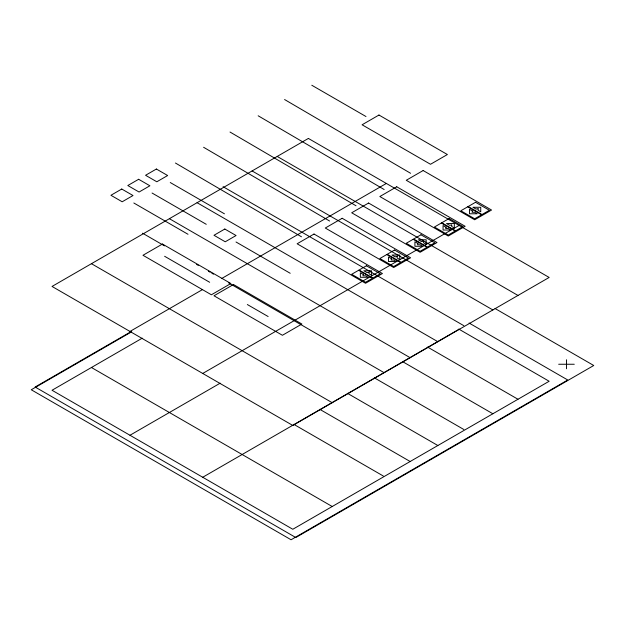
<?xml version="1.0" encoding="UTF-8"?>
<svg xmlns="http://www.w3.org/2000/svg" width="625" height="625" viewBox="0 0 625 625"><rect width="100%" height="100%" fill="white"/><g stroke="black" fill="none" stroke-linecap="round" stroke-linejoin="round"><path stroke-width="0.94" d="M129.977 331.445L202.5 289.578M221.898 278.383L386.336 183.445M131.344 331.469L35.125 387.023L295.797 537.523L593.75 365.5L495.047 308.516M131.641 331.797L31.25 389.758L291.062 539.758L567.766 380L469.078 323.023M142.258 338.164L52.031 390.258L292.797 529.266L549.156 381.258L458.758 329.07M202.719 373.453L459.086 225.445M129.977 435.258L220.211 383.164M202.719 477.266L459.086 329.258M558.672 364.25L574.266 364.25M311.789 85.242L365.984 116.531M277.211 156.445L517.977 295.445M252.102 170.945L492.859 309.945M223.078 186.688L463.852 325.695M170.258 182.531L224.445 213.812M197.086 202.703L437.852 341.703M427.586 347.07L517.977 399.258M152.07 193.031L206.258 224.312M236.016 241.992L290.203 273.281M169.391 218.695L410.156 357.695M133.82 202.992L188.008 234.281M402.469 361.57L492.859 413.758M142.531 233.195L164.5 245.875M196.602 264.406L198.289 265.383M208.43 271.234L210.117 272.211M211.805 273.188L213.492 274.164M228.703 282.945L383.297 372.203M164.625 256.281L209.664 282.281M247.336 304.531L268.141 316.539M374.297 377.805L463.852 429.508M347.461 393.328L437.852 445.516M91.445 263.695L332.211 402.695M319.758 409.32L410.156 461.508M293.75 424.312L383.297 476.008M91.445 367.508L332.211 506.508M284.578 99.531L410.586 173.281M258.164 115.781L384.172 189.531M230.016 132.031L356.023 205.781M203.602 147.281L329.609 221.031M175.445 163.031L301.461 236.781M566.469 359.75L566.469 368.75M363.383 274.531L362.945 275.781L365.547 275.781L368.141 277.281L360.352 277.281L360.352 272.781L363.383 274.531M391.531 258.781L391.102 260.031L393.695 260.031L396.297 261.531L388.5 261.531L388.5 257.031L391.531 258.781M417.945 243.531L417.516 244.781L420.109 244.781L422.711 246.281L414.914 246.281L414.914 241.781L417.945 243.531M446.094 227.281L445.664 228.531L448.258 228.531L450.859 230.031L443.062 230.031L443.062 225.531L446.094 227.281M472.508 211.031L472.078 212.281L474.672 212.281L477.273 213.781L469.477 213.781L469.477 209.281L472.508 211.031M121.75 189.031L110.93 195.281L122.188 201.781L133.008 195.531L121.75 189.031M138.641 179.281L127.812 185.531L139.07 192.031L149.898 185.781L138.641 179.281M156.391 169.031L145.57 175.281L156.82 181.781L167.648 175.531L156.391 169.031M308.383 138.438L52.031 286.445L292.797 425.453L549.156 277.445L308.383 138.438M378.969 115.031L362.086 124.781L430.508 164.281L447.391 154.531L378.969 115.031M162.453 244.031L142.977 255.281L211.391 294.781L230.875 283.531L162.453 244.031M224.812 229.031L213.984 235.281L225.242 241.781L236.07 235.531L224.812 229.031M423.141 170.531L406.258 180.281L474.672 219.773L491.547 210.031L423.141 170.531M314.016 234.031L297.125 243.781L365.539 283.281L382.43 273.531L314.016 234.031M342.172 218.281L325.281 228.031L393.695 267.531L410.586 257.781L342.172 218.281M368.578 203.031L351.695 212.781L420.109 252.281L436.992 242.531L368.578 203.031M396.727 186.781L379.844 196.531L448.258 236.031L465.148 226.281L396.727 186.781M233.477 284.531L213.992 295.781L282.414 335.281L301.891 324.039L233.477 284.531M467.742 206.781L460.82 210.781L474.672 218.773L481.594 214.781L467.742 206.781M475.531 202.281L468.18 206.531L482.031 214.523L489.383 210.281L475.531 202.281M358.617 270.281L351.688 274.281L365.539 282.281L372.469 278.281L358.617 270.281M366.414 265.781L359.047 270.031L372.898 278.031L380.266 273.781L366.414 265.781M386.773 254.531L379.844 258.531L393.695 266.531L400.625 262.531L386.773 254.531M394.562 250.031L387.203 254.281L401.062 262.281L408.422 258.031L394.562 250.031M413.18 239.281L406.258 243.281L420.109 251.281L427.039 247.281L413.18 239.281M420.977 234.781L413.617 239.031L427.477 247.031L434.828 242.781L420.977 234.781M441.328 223.031L434.406 227.031L448.258 235.031L455.188 231.031L441.328 223.031M449.125 218.531L441.766 222.781L455.617 230.781L462.984 226.531L449.125 218.531M478.141 208.781L475.977 209.031L472.945 207.281L480.734 207.281L480.734 211.781L478.141 210.281L478.141 208.781M451.727 225.031L449.555 225.281L446.523 223.531L454.32 223.531L454.32 228.031L451.727 226.531L451.727 225.031M423.578 241.281L421.414 241.531L418.383 239.781L426.172 239.781L426.172 244.281L423.578 242.781L423.578 241.281M397.164 256.531L395 256.781L391.969 255.031L399.758 255.031L399.758 259.531L397.164 258.031L397.164 256.531M369.008 272.281L366.844 272.531L363.812 270.781L371.609 270.781L371.609 275.281L369.008 273.781L369.008 272.281"/></g></svg>
